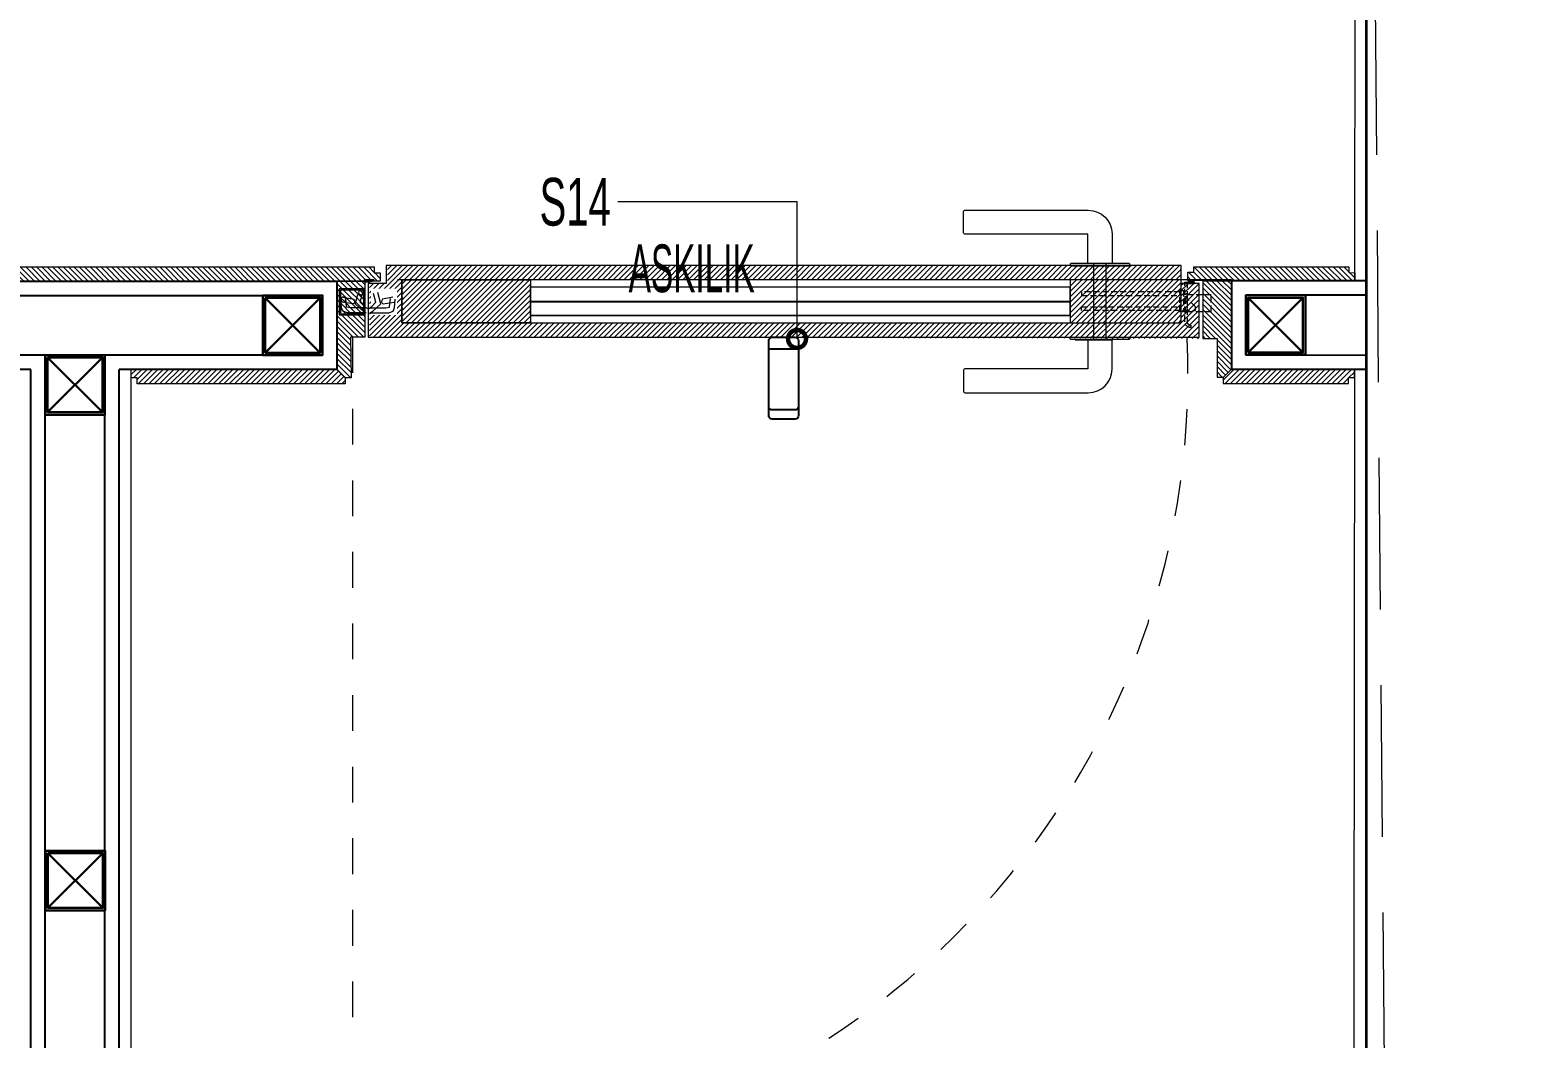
# Model space of a CAD drawing. Header units: centimetres. Extents: x 5488 to 20269, y -31398 to -19684.
# Drawn here: x 18872.6 to 18996.8, y -23123.5 to -23039 of the extents above; entities that cross this region are included whole.
import ezdxf
from ezdxf import colors
from ezdxf.entities.mleader import LeaderData, LeaderLine
from ezdxf.math import Vec2, Vec3

# ---------------------------------------------------------------- set-up
doc = ezdxf.new("R2010")
doc.units = ezdxf.units.CM
doc.set_wipeout_variables(frame=1)
for name, pattern in [('DASHED', [0.75, 0.5, -0.25]), ('HIDDEN', [9.525, 6.35, -3.175]), ('XKITLINE02', [4, 2, -2])]:
    doc.linetypes.add(name, pattern=pattern)
for name, color, linetype in [('3-OPN-XDR-HARDWARE', 52, 'Continuous'), ('Auto-İzolasyon malzemesi', 251, 'Continuous'), ('xxx_Autoxxx_Auto_Duvar_Alcipan', 51, 'Continuous')]:
    doc.layers.add(name, color=color, linetype=linetype)
for name, color, linetype, lineweight in [('Auto-SilikCizgiler', 251, 'Continuous', 0), ('xxx_Auto_CLADDING_WOOD_Hatch', 16, 'Continuous', 0), ('xxx_Auto_Duvar_Duvar Plan Kesit', 7, 'Continuous', 30), ('xxx_Auto_FFE-METAL', 132, 'Continuous', 5), ('xxx_Auto_Kaplama_Ahşap', 34, 'Continuous', 0), ('xxx_Auto_Kaplama_Ahşap Tarama', 16, 'Continuous', 5), ('xxx_Auto_Kaplama_Seramik', 182, 'Continuous', 13), ('xxx_Auto_Konstruksiyon_Metal', 141, 'Continuous', 0), ('xxx_Auto_Mobilya_Metal', 132, 'Continuous', 20), ('xxx_Auto_SIGN_GENERAL', 51, 'Continuous', 0), ('xxx_Auto_Tefris_Silik', 252, 'Continuous', 13), ('xxx_Auto_Tefris_Tefris', 32, 'Continuous', 15)]:
    doc.layers.add(name, color=color, linetype=linetype, lineweight=lineweight)
doc.layers.add('wipeout', color=7, linetype='Continuous', true_color=0xffffff)
doc.styles.add('AUTOBAN', font='')
doc.styles.add('ROMANS', font='romans')
doc.styles.get('AUTOBAN').set_extended_font_data('Helvetica Normal Tr')
doc.linetypes.add('BATTING', pattern='A,0.00254,-2.54,[134,ltypeshp.shx,S=2.54,R=0,X=-2.54,Y=0],-5.08,[134,ltypeshp.shx,S=2.54,R=180,X=2.54,Y=0],-2.54', length=10.16254)

# ---------------------------------------------------------------- blocks, each defined once
blk = doc.blocks.new('gizli menteşe')
blk.add_wipeout([(32460.16, 20587.51), (32462.32, 20587.51), (32462.32, 20589.71), (32460.16, 20589.71)]).translate(0, 0, 0.01)
at = {"layer": 'xxx_Auto_Mobilya_Metal', "extrusion": (0.000604345, -1.60261e-05, 1), "elevation": 19.29}
blk.add_lwpolyline([(32461.98, 20588.22), (32461.11, 20588.39, -0.53227), (32461.17, 20588.78), (32462.06, 20588.63)], format="xyb", dxfattribs=at)
blk.add_wipeout([(32457.5, 20587.52), (32459.66, 20587.51), (32459.66, 20589.71), (32457.5, 20589.71)]).translate(0, 0, 0.01)
for points in [[(32459.66, 20587.52), (32457.49, 20587.52), (32457.49, 20589.71), (32459.66, 20589.71)], [(32459.56, 20587.62), (32457.59, 20587.62), (32457.59, 20589.61), (32459.56, 20589.61)]]:
    blk.add_lwpolyline(points, close=True, dxfattribs=at)
for points in [[(32459.74, 20589.53), (32458.17, 20589.53), (32457.78, 20589.38), (32457.69, 20589.11), (32457.63, 20588.38)], [(32459.74, 20589.53), (32458.17, 20589.53), (32457.78, 20589.38), (32457.69, 20589.11), (32457.63, 20588.38)], [(32459.74, 20589.12), (32458.4, 20589.12), (32458.1, 20589.07), (32458.09, 20589.03), (32458.03, 20588.34)], [(32459.74, 20589.12), (32458.4, 20589.12), (32458.1, 20589.07), (32458.09, 20589.03), (32458.03, 20588.34)], [(32459.74, 20589.53), (32459.49, 20589.4), (32458.82, 20588.77), (32459.09, 20587.82)], [(32459.74, 20589.53), (32459.49, 20589.4), (32458.82, 20588.77), (32459.09, 20587.82)], [(32459.91, 20589.19), (32459.7, 20589.09), (32459.24, 20588.65), (32459.45, 20587.92)], [(32459.91, 20589.19), (32459.7, 20589.09), (32459.24, 20588.65), (32459.45, 20587.92)], [(32459.89, 20589.19), (32460.1, 20589.09), (32460.56, 20588.65), (32460.35, 20587.92)], [(32460.06, 20589.53), (32460.31, 20589.4), (32460.98, 20588.77), (32460.71, 20587.82)], [(32460.06, 20589.53), (32461.63, 20589.53), (32462.02, 20589.38), (32462.11, 20589.11), (32462.17, 20588.38)], [(32460.06, 20589.12), (32461.4, 20589.12), (32461.7, 20589.07), (32461.71, 20589.03), (32461.77, 20588.34)]]:
    blk.add_lwpolyline(points, dxfattribs=at)
blk.add_lwpolyline([(32457.83, 20588.22), (32458.7, 20588.39, 0.53227), (32458.64, 20588.78), (32457.75, 20588.63)], format="xyb", dxfattribs=at)
blk.add_lwpolyline([(32457.83, 20588.22), (32458.7, 20588.39, 0.53227), (32458.64, 20588.78), (32457.75, 20588.63)], format="xyb", dxfattribs=at)
at = {"layer": 'xxx_Auto_Mobilya_Metal', "extrusion": (0.000604345, -1.60261e-05, 1)}
for centre in [(32457.83, 20588.42, 19.29), (32459.31, 20587.82, 19.29)]:
    blk.add_circle(centre, 0.204, dxfattribs=at)
blk = doc.blocks.new('A$C81bdc4d8')
at = {"layer": 'xxx_Auto_Konstruksiyon_Metal'}
for points in [[(-0.05, 1.1), (0, 1.15), (0, 6.05), (-0.05, 6.1), (-0.15, 6.1), (-0.2, 6.05), (-0.2, 1.15), (-0.15, 1.1)], [(6.03, 1.1), (5.98, 1.15), (5.98, 6.05), (6.03, 6.1), (6.13, 6.1), (6.18, 6.05), (6.18, 1.15), (6.13, 1.1)]]:
    blk.add_lwpolyline(points, close=True, dxfattribs=at)
for points in [[(-0.2, 2.58), (-2.66, 2.58), (-2.66, -7.71), (-2.67, -7.77), (-2.7, -7.8), (-2.77, -7.82), (-4.56, -7.82), (-4.62, -7.8), (-4.65, -7.77), (-4.66, -7.71), (-4.66, 2.62, -0.408998), (-2.69, 4.62), (-0.2, 4.62)], [(6.18, 2.58), (8.64, 2.58), (8.64, -7.71), (8.65, -7.77), (8.69, -7.8), (8.75, -7.82), (10.54, -7.82), (10.6, -7.8), (10.63, -7.77), (10.64, -7.71), (10.64, 2.62, 0.408998), (8.67, 4.62), (6.18, 4.62)]]:
    blk.add_lwpolyline(points, format="xyb", dxfattribs=at)
for points in [[(-0.2, 1.51), (-0.22, 1.53), (-0.22, 4.65), (-0.2, 4.67)], [(-0.2, 4.12), (6.2, 4.12)], [(6.18, 1.51), (6.2, 1.53), (6.2, 4.65), (6.18, 4.67)], [(-0.2, 3.08), (6.2, 3.08)]]:
    blk.add_lwpolyline(points, dxfattribs=at)
at = {"layer": 'xxx_Auto_Mobilya_Metal', "linetype": 'DASHED'}
for points in [[(2.15, 10.9), (2.15, 12.9), (3.55, 12.9), (3.55, 10.9)], [(2.24, 10.6), (2.24, 11.6), (2.54, 11.6), (3.55, 10.6)]]:
    blk.add_lwpolyline(points, dxfattribs=at)
blk.add_lwpolyline([(0.81, 11.2), (0.81, 11.2, 0.414214), (1.31, 10.7), (4.61, 10.7), (4.61, 10.9), (1.31, 10.9, -0.414214), (1.01, 11.2)], format="xyb", close=True, dxfattribs=at)
for points in [[(2.05, 10.9), (2.05, 10.8), (3.65, 10.8), (3.65, 10.9)], [(2.12, 10.3), (3.92, 10.3), (3.92, 10.6), (2.12, 10.6)], [(2.24, 2.05), (2.54, 2.05), (2.54, 10.3), (2.24, 10.3)], [(3.79, 2.05), (3.49, 2.05), (3.49, 10.3), (3.79, 10.3)]]:
    blk.add_lwpolyline(points, close=True, dxfattribs=at)
blk = doc.blocks.new('A$C43927237')
at = {"layer": 'wipeout', "color": 1, "xscale": 7.97828250740921, "yscale": 7.97828250740921, "zscale": 7.97828250740921, "rotation": 270}
blk.add_blockref('A$C81bdc4d8', (-42.79, 0), dxfattribs=at)
blk = doc.blocks.new('kutu profil')
at = {"layer": 'xxx_Auto_Duvar_Duvar Plan Kesit', "color": 0}
for points in [[(0, -5), (5, -5), (5, 0), (0, 0)], [(0.2, -4.8), (4.8, -4.8), (4.8, -0.2), (0.2, -0.2)]]:
    blk.add_lwpolyline(points, close=True, dxfattribs=at)
blk.add_lwpolyline([(0.2, -4.8), (4.8, -0.2), (4.8, -4.8), (0.2, -0.2)], dxfattribs=at)
blk = doc.blocks.new('x2202_Autoban_Istinye Park_Food Hall_PLAN_altlik_20220517$0$2202_Autoban_Istinye Park_Food Hall_PLAN_altlik_20220506$0$S17_plan')
blk.add_lwpolyline([(0, -0.95), (0, 0.95, -0.414214), (0.3, 1.25), (5.8, 1.25, -0.414214), (6.1, 0.95), (6.1, -0.95, -0.414214), (5.8, -1.25), (0.3, -1.25, -0.414214)], format="xyb", close=True)
blk.add_lwpolyline([(1, 1.25), (1, -1.25)])
blk.add_lwpolyline([(5.8, 1.25), (6.57, 1.25, -0.414214), (6.87, 0.95), (6.87, -0.95, -0.414214), (6.57, -1.25), (5.8, -1.25)], format="xyb")
blk = doc.blocks.new('A$Cd4c68676')
at = {"layer": 'xxx_Auto_CLADDING_WOOD_Hatch'}
h = blk.add_hatch(dxfattribs=at)
h.set_pattern_fill('ANSI31', color=256, scale=0.1, angle=810)
h.set_pattern_definition([(135, (-73565.25778, -6076.6458), (-0.224506403, -0.224506403), [])])
h.paths.add_polyline_path([(260.67, -135.46), (261.17, -135.46), (261.17, -136.15), (205.16, -136.15), (205.16, -135.46), (205.66, -135.46), (205.66, -134.96), (260.67, -134.96)])
h = blk.add_hatch(dxfattribs=at)
h.set_pattern_fill('ANSI31', color=256, scale=0.1, angle=810)
h.set_pattern_definition([(135, (-73481.36798, -6076.61457), (-0.224506403, -0.224506403), [])])
h.paths.add_polyline_path([(328.81, -135.41), (329.31, -135.41), (329.31, -134.95), (342.31, -134.95), (342.31, -135.44), (342.81, -135.45), (342.81, -136.14), (328.81, -136.1)])
h = blk.add_hatch(dxfattribs=at)
h.set_pattern_fill('ANSI31', color=256, scale=0.1, angle=810)
h.set_pattern_definition([(135, (6806.201, -243339.63064), (-0.22450640303, -0.22450640303), [])])
h.paths.add_polyline_path([(332.47, -143.54), (332.46, -136.15), (330.06, -136.15), (330.06, -140.95), (331.26, -140.95), (331.26, -144.21), (331.81, -144.19)])
at = {"layer": 'xxx_Auto_Kaplama_Ahşap Tarama'}
h = blk.add_hatch(dxfattribs=at)
h.set_pattern_fill('ANSI31', color=256, scale=0.1, angle=180)
h.set_pattern_definition([(225, (13076.69753, -165448.16686), (0.224506403, -0.224506403), [])])
h.paths.add_polyline_path([(329.76, -136.35), (328.26, -136.35), (328.26, -134.85), (261.77, -134.85), (261.77, -136.35), (260.27, -136.35), (260.27, -140.85), (329.76, -140.96)])
h.paths.add_polyline_path([(328.26, -136.35), (328.26, -136.04), (263.07, -136.04), (263.07, -139.64), (328.26, -139.66)], flags=17)
h = blk.add_hatch(dxfattribs=at)
h.set_pattern_fill('ANSI31', color=256, scale=0.1, angle=180)
h.set_pattern_definition([(225, (83371.05376, -202597.39383), (0.22450640303, -0.22450640303), [])])
h.paths.add_polyline_path([(318.97, -139.64), (328.26, -139.64), (328.26, -136.04), (318.97, -136.04)])
h = blk.add_hatch(dxfattribs=at)
h.set_pattern_fill('ANSI31', color=256, scale=0.1, angle=180)
h.set_pattern_definition([(225, (13075.89736, -165451.57397), (0.224506403, -0.224506403), [])])
h.paths.add_polyline_path([(240.31, -144.25), (240.31, -143.55), (257.54, -143.55), (258.24, -144.25), (258.24, -144.75), (240.81, -144.76), (240.81, -144.26)])
h = blk.add_hatch(dxfattribs=at)
h.set_pattern_fill('ANSI31', color=256, scale=0.1, angle=180)
h.set_pattern_definition([(225, (13149.4293, -165451.5571), (0.224506403, -0.224506403), [])])
h.paths.add_polyline_path([(342.77, -144.24), (342.77, -143.54), (332.47, -143.54), (331.77, -144.24), (331.77, -144.74), (342.27, -144.74), (342.27, -144.24)])
blk.add_lwpolyline([(256.25, -143.55), (256.25, -143.55)], close=True)
at = {"layer": '3-OPN-XDR-HARDWARE', "ltscale": 2}
for points in [[(260.23, -136.16), (259.92, -136.16), (259.92, -136.1), (260.41, -136.1, -0.043117)], [(328.96, -136.2), (329.33, -136.2), (329.33, -136.35), (328.58, -136.35, -0.092)], [(328.96, -136.25), (329.28, -136.25), (329.28, -136.3), (328.79, -136.3, -0.043117)]]:
    blk.add_lwpolyline(points, format="xyb", close=True, dxfattribs=at)
at = {"layer": 'Auto-İzolasyon malzemesi', "linetype": 'BATTING', "ltscale": 0.008}
blk.add_lwpolyline([(273.76, -137.85), (318.97, -137.85)], dxfattribs=at)
blk.add_lwpolyline([(273.76, -137.85), (318.97, -137.85)], dxfattribs=at)
at = {"layer": 'Auto-SilikCizgiler'}
for points in [[(273.76, -136.64), (318.97, -136.65), (318.97, -139.04), (273.76, -139.03)], [(273.76, -139.05), (318.97, -139.04), (318.97, -136.65), (273.76, -136.65)], [(273.76, -139.05), (318.97, -139.04), (318.97, -136.65), (273.76, -136.65)]]:
    blk.add_lwpolyline(points, close=True, dxfattribs=at)
at = {"layer": 'xxx_Auto_Duvar_Duvar Plan Kesit'}
blk.add_lwpolyline([(343.76, -272.39), (343.76, 223.96), (123.52, 222.6), (123.47, 209.19)], dxfattribs=at)
at = {"layer": 'xxx_Auto_Kaplama_Ahşap', "color": 8, "linetype": 'XKITLINE02', "ltscale": 1.5, "true_color": 0x808080}
blk.add_lwpolyline([(258.85, -140.85), (258.85, -210.35, 0.443945), (328.75, -140.85)], format="xyb", dxfattribs=at)
at = {"layer": 'xxx_Auto_Kaplama_Seramik'}
for points in [[(342.81, -136.14), (343.19, 222.95), (124.52, 221.6), (124.47, 209.19)], [(240.31, -272.44), (240.31, -143.55)], [(342.67, -272.39), (342.8, -143.54)]]:
    blk.add_lwpolyline(points, dxfattribs=at)
at = {"layer": 'xxx_Auto_Tefris_Silik', "linetype": 'HIDDEN', "ltscale": 2}
blk.add_lwpolyline([(332.46, -136.05), (257.47, -136.05)], dxfattribs=at)
at = {"layer": 'xxx_Auto_Tefris_Tefris'}
for points in [[(205.16, -136.15), (205.16, -135.46), (205.66, -135.46), (205.66, -134.96), (260.67, -134.96), (260.67, -135.46), (261.17, -135.46), (261.17, -136.15)], [(328.26, -134.85), (261.67, -134.85), (261.67, -136.35), (260.17, -136.35), (260.17, -140.85), (329.76, -140.85), (329.76, -136.35), (328.26, -136.35)], [(329.31, -134.95), (342.31, -134.95), (342.31, -135.44), (342.81, -135.45), (342.81, -136.14), (328.81, -136.1), (328.81, -135.41), (329.31, -135.41)], [(328.26, -136.04), (262.97, -136.04), (262.97, -139.64), (328.26, -139.64)], [(318.97, -139.64), (328.26, -139.64), (328.26, -136.04), (318.97, -136.04)], [(332.47, -143.54), (332.46, -136.15), (330.06, -136.15), (330.06, -140.95), (331.26, -140.95), (331.26, -144.21), (331.81, -144.19)], [(240.31, -144.26), (240.31, -143.56), (257.54, -143.55), (258.24, -144.25), (258.24, -144.75), (240.81, -144.76), (240.81, -144.26)], [(342.77, -144.24), (342.77, -143.54), (332.47, -143.54), (331.77, -144.24), (331.77, -144.74), (342.27, -144.74), (342.27, -144.24)]]:
    blk.add_lwpolyline(points, close=True, dxfattribs=at)
at = {"layer": 'xxx_Autoxxx_Auto_Duvar_Alcipan'}
for points in [[(343.76, -136.14), (332.46, -136.14), (332.47, -143.54), (343.76, -143.54)], [(233.11, -142.35), (209.91, -142.35), (209.91, -137.35), (256.34, -137.35), (256.34, -142.35), (238.11, -142.35)], [(343.76, -137.34), (333.66, -137.34), (333.67, -142.34), (343.76, -142.35)], [(233.11, -272.44), (233.11, -142.35)], [(238.11, -272.44), (238.11, -142.35)], [(231.91, -272.44), (231.91, -143.55)], [(239.31, -272.44), (239.31, -143.55)]]:
    blk.add_lwpolyline(points, dxfattribs=at)
at = {"rotation": 270}
blk.add_blockref('x2202_Autoban_Istinye Park_Food Hall_PLAN_altlik_20220517$0$2202_Autoban_Istinye Park_Food Hall_PLAN_altlik_20220506$0$S17_plan', (294.96, -140.85), dxfattribs=at)
at = {"layer": 'xxx_Auto_FFE-METAL', "xscale": -0.1253402595196809, "yscale": 0.1253402595196809, "zscale": 0.1253402595196809, "rotation": 180}
blk.add_blockref('A$C43927237', (323.22, -140.85), dxfattribs=at)
at = {"layer": 'xxx_Auto_Konstruksiyon_Metal', "xscale": -1, "rotation": 180}
for p in [(251.34, -142.35), (233.11, -147.35), (233.13, -188.89)]:
    blk.add_blockref('kutu profil', p, dxfattribs=at)
at = {"layer": 'xxx_Auto_Konstruksiyon_Metal'}
blk.add_blockref('kutu profil', (333.66, -137.34), dxfattribs=at)
at = {"layer": 'xxx_Auto_Kaplama_Ahşap Tarama', "color": 1, "xscale": -1, "rotation": 180}
blk.add_blockref('gizli menteşe', (-32199.76, 20450.72, -0.01), dxfattribs=at)
at = {"layer": 'xxx_Auto_CLADDING_WOOD_Hatch'}
h = blk.add_hatch(dxfattribs=at)
h.set_pattern_fill('ANSI31', color=256, scale=0.1, angle=810)
h.set_pattern_definition([(135, (6802.9934, -243349.29296), (-0.22450640303, -0.22450640303), [])])
h.paths.add_polyline_path([(257.54, -143.55), (257.54, -136.15), (259.87, -136.15), (259.87, -140.85), (258.67, -140.85), (258.73, -144.25), (258.24, -144.25)])
at = {"layer": 'xxx_Auto_Kaplama_Ahşap Tarama'}
h = blk.add_hatch(dxfattribs=at)
h.set_pattern_fill('ANSI31', color=256, scale=0.1, angle=180)
h.set_pattern_definition([(225, (38428.79962, -161352.50558), (0.224506403, -0.224506403), [])])
h.paths.add_polyline_path([(273.76, -139.64), (262.97, -139.64), (262.97, -136.04), (273.76, -136.04)])
at = {"layer": '3-OPN-XDR-HARDWARE', "ltscale": 2}
blk.add_lwpolyline([(260.24, -136.21), (259.87, -136.21), (259.87, -136.05), (260.61, -136.05, -0.092)], format="xyb", close=True, dxfattribs=at)
at = {"layer": 'xxx_Auto_Tefris_Tefris'}
for points in [[(257.54, -143.55), (257.54, -136.15), (259.87, -136.15), (259.87, -140.85), (258.67, -140.85), (258.73, -144.25), (258.24, -144.25)], [(273.76, -139.64), (262.97, -139.64), (262.97, -136.04), (273.76, -136.04)]]:
    blk.add_lwpolyline(points, close=True, dxfattribs=at)
at = {"layer": 'xxx_Autoxxx_Auto_Duvar_Alcipan'}
blk.add_lwpolyline([(231.91, -143.55), (208.71, -143.55), (208.71, -136.15), (257.54, -136.15), (257.54, -143.55), (239.31, -143.55)], dxfattribs=at)
blk = doc.blocks.new('_DotSmall')
at = {"color": 0, "linetype": 'ByBlock', "const_width": 0.5}
blk.add_lwpolyline([(-0.0625, 0, 1), (0.0625, 0, 1)], format="xyb", close=True, dxfattribs=at)
blk = doc.blocks.new('A$C1e03b758')
at = {"layer": 'xxx_Auto_SIGN_GENERAL', "color": 12, "insert": (301.83, -606.2), "char_height": 4, "attachment_point": 5, "line_spacing_factor": 0.75, "style": 'ROMANS'}
blk.add_mtext_dynamic_manual_height_columns('{\\fArial|b0|i0|c162|p34;\\W0.5;ASKILIK}', width=26.804, gutter_width=20, heights=[0], dxfattribs=at)
at = {"layer": 'xxx_Auto_SIGN_GENERAL', "color": 12}
ml = blk.add_multileader_mtext('Standard', dxfattribs=at)
ml.set_content('{\\W0.6;S14}', color=12, style='AUTOBAN')
ml.set_leader_properties()
ml.set_arrow_properties(name='DOTSMALL')
ml.build(insert=Vec2(0, 0))
ml.multileader.update_dxf_attribs({"has_text_frame": 1, "dogleg_length": 2.04, "arrow_head_size": 3})
ctx = ml.context
ctx.base_point, ctx.arrow_head_size, ctx.landing_gap_size, ctx.plane_origin = Vec3(288.62, -600.59), 3, 0.6, Vec3(265.68, -517.9)
ctx.text_align_type = 2
notes = []
notes.append((ctx, [(1, (1, 1, 0), (310.65, -600.59), (-1, 0), 15, [(0, [(310.65, -612.09)], 0, [])])]))
ctx.mtext.insert, ctx.mtext.width, ctx.mtext.defined_height, ctx.mtext.alignment, ctx.mtext.flow_direction = Vec3(295.05, -598.59), 4.2015, 4.28, 3, 5
for ctx, leaders in notes:
    for number, flags, end, landing, length, lines in leaders:
        leader = LeaderData()
        leader.index, (leader.has_last_leader_line, leader.has_dogleg_vector, leader.attachment_direction) = number, flags
        leader.last_leader_point, leader.dogleg_vector, leader.dogleg_length = Vec3(end), Vec3(landing), length
        for number, points, colour, breaks in lines:
            line = LeaderLine()
            line.index, line.vertices, line.color, line.breaks = number, Vec3.list(points), colors.encode_raw_color(colour), breaks
            leader.lines.append(line)
        ctx.leaders.append(leader)

msp = doc.modelspace()

# ---------------------------------------------------------------- block references
msp.add_blockref('A$Cd4c68676', (18640.77, -22923.93))

# ---------------------------------------------------------------- next in the draw order: linework, layer by layer
at = {"layer": 'xxx_Auto_Duvar_Duvar Plan Kesit'}
msp.add_lwpolyline([(18984.53, -22699.98), (18984.54, -23196.75), (18763.25, -23196.75), (18763.25, -22786.72)], dxfattribs=at)
at = {"layer": 'xxx_Auto_Tefris_Silik', "linetype": 'HIDDEN', "ltscale": 2}
msp.add_lwpolyline([(18996.77, -24402), (18977.12, -22062.73), (18573.9, -22063.11), (17072.27, -22094.25)], dxfattribs=at)

# ---------------------------------------------------------------- next in the draw order: block references
at = {"layer": 'xxx_Auto_Kaplama_Ahşap'}
msp.add_blockref('A$C1e03b758', (18626.2, -22452.84), dxfattribs=at)

doc.saveas('drawing.dxf')
